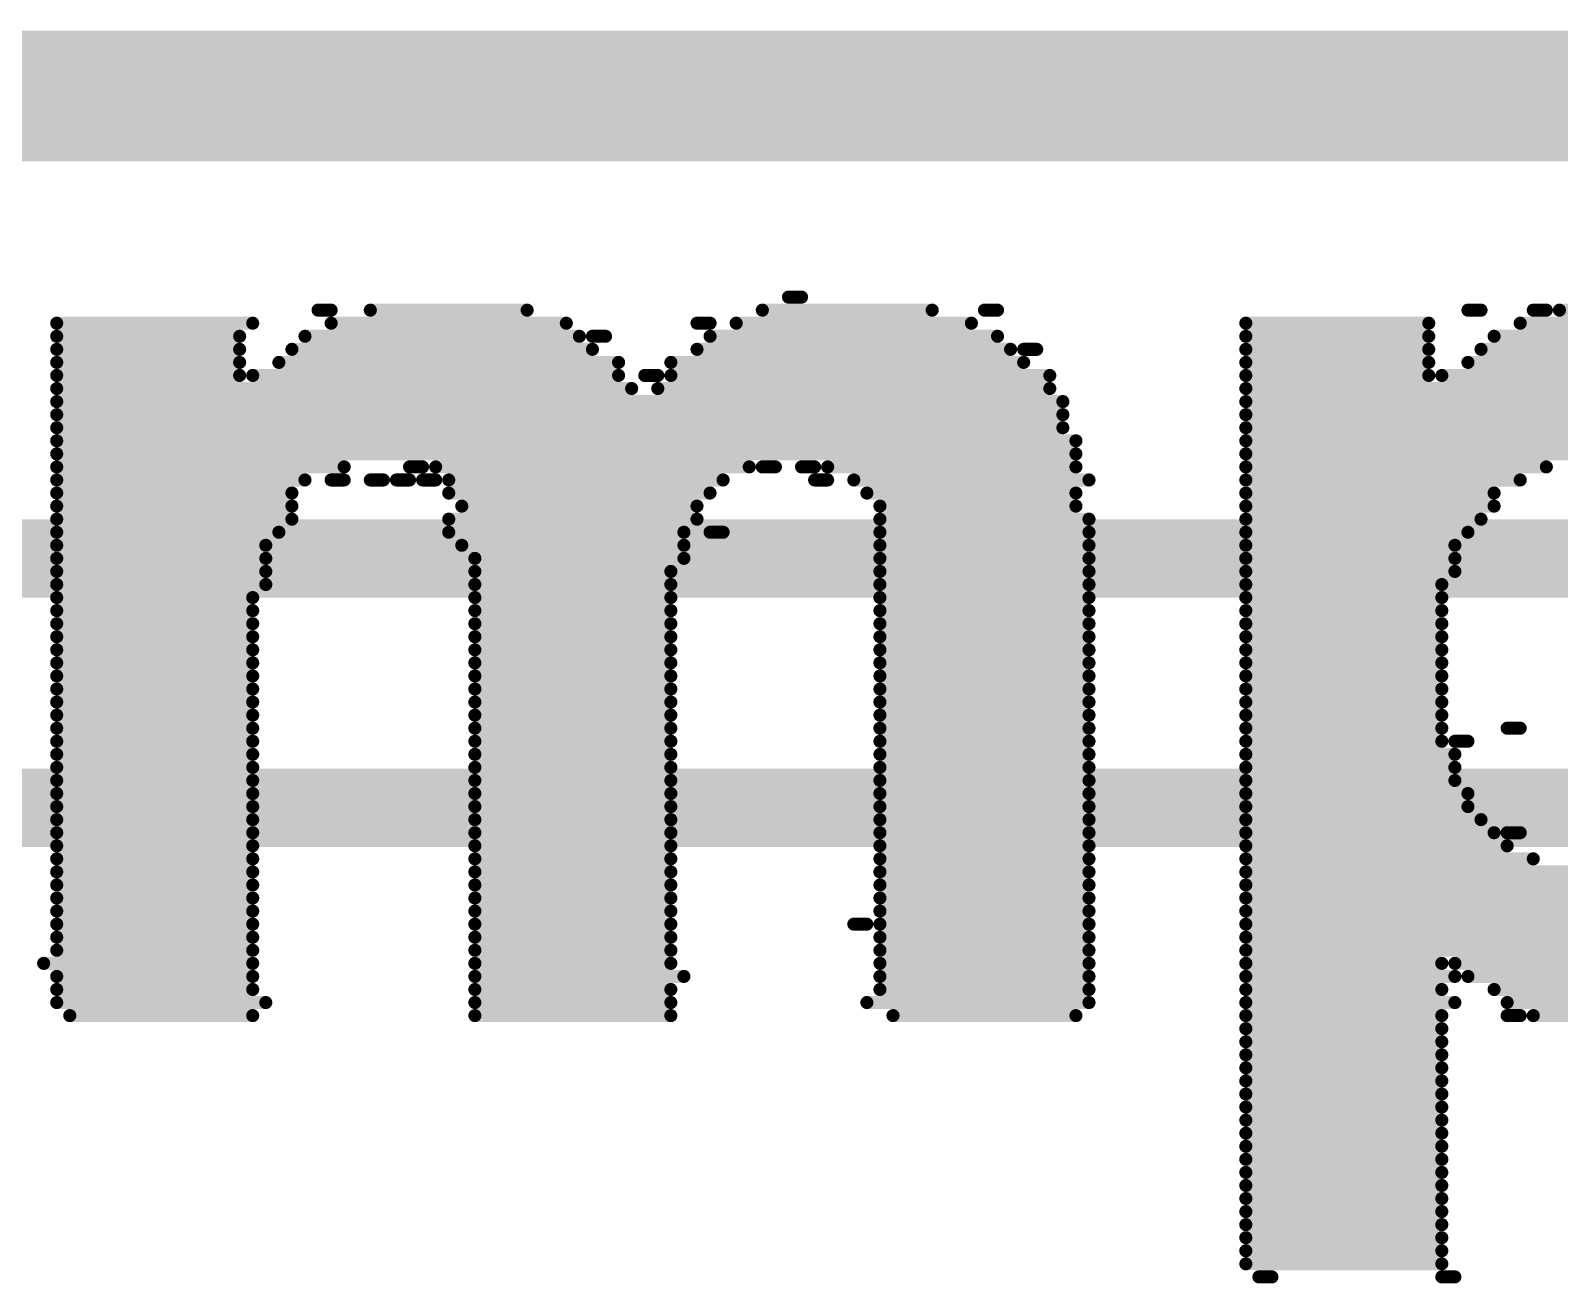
# Model space of a CAD drawing. Header units: millimetres. Extents: x -0.39 to 4.37, y -0.38 to 3.54.
# Drawn here: x 2.123 to 2.24, y 2.4615 to 2.5574 of the extents above; entities that cross this region are included whole.
import ezdxf

# ---------------------------------------------------------------- set-up
doc = ezdxf.new("R2010")
doc.units = ezdxf.units.MM
doc.header["$MEASUREMENT"] = 0
doc.layers.add('BottomLayer', color=5, linetype='Continuous')
doc.layers.add('TopOverlay', color=2, linetype='Continuous')

msp = doc.modelspace()

# ---------------------------------------------------------------- linework, layer by layer
at = {"layer": 'BottomLayer'}
for points, const_width in [([(1.8574, 2.5524), (2.467, 2.5524)], 0.01), ([(1.821, 2.517), (2.468, 2.517)], 0.006), ([(1.82066, 2.49791), (2.468, 2.49791)], 0.006)]:
    msp.add_lwpolyline(points, dxfattribs=dict(at, const_width=const_width))
at = {"layer": 'TopOverlay', "const_width": 0.001}
for points in [[(2.181, 2.537), (2.182, 2.537)], [(2.125, 2.535), (2.14, 2.535)], [(2.145, 2.536), (2.146, 2.536)], [(2.146, 2.535), (2.164, 2.535)], [(2.149, 2.536), (2.161, 2.536)], [(2.174, 2.535), (2.175, 2.535)], [(2.177, 2.535), (2.195, 2.535)], [(2.179, 2.536), (2.192, 2.536)], [(2.196, 2.536), (2.197, 2.536)], [(2.216, 2.535), (2.23, 2.535)], [(2.233, 2.536), (2.234, 2.536)], [(2.237, 2.535), (2.255, 2.535)], [(2.238, 2.536), (2.239, 2.536)], [(2.24, 2.536), (2.252, 2.536)], [(2.125, 2.534), (2.139, 2.534)], [(2.144, 2.534), (2.165, 2.534)], [(2.166, 2.534), (2.167, 2.534)], [(2.175, 2.534), (2.197, 2.534)], [(2.216, 2.534), (2.23, 2.534)], [(2.235, 2.534), (2.257, 2.534)], [(2.125, 2.533), (2.139, 2.533)], [(2.143, 2.533), (2.166, 2.533)], [(2.174, 2.533), (2.198, 2.533)], [(2.199, 2.533), (2.2, 2.533)], [(2.216, 2.533), (2.23, 2.533)], [(2.234, 2.533), (2.258, 2.533)], [(2.125, 2.532), (2.139, 2.532)], [(2.142, 2.532), (2.168, 2.532)], [(2.172, 2.532), (2.199, 2.532)], [(2.216, 2.532), (2.23, 2.532)], [(2.233, 2.532), (2.259, 2.532)], [(2.125, 2.531), (2.139, 2.531)], [(2.14, 2.531), (2.168, 2.531)], [(2.17, 2.531), (2.171, 2.531)], [(2.172, 2.531), (2.201, 2.531)], [(2.216, 2.531), (2.23, 2.531)], [(2.231, 2.531), (2.26, 2.531)], [(2.125, 2.53), (2.169, 2.53)], [(2.171, 2.53), (2.201, 2.53)], [(2.216, 2.53), (2.261, 2.53)], [(2.125, 2.529), (2.202, 2.529)], [(2.125, 2.528), (2.202, 2.528)], [(2.216, 2.529), (2.262, 2.529)], [(2.216, 2.528), (2.263, 2.528)], [(2.125, 2.527), (2.202, 2.527)], [(2.216, 2.527), (2.264, 2.527)], [(2.125, 2.526), (2.203, 2.526)], [(2.216, 2.526), (2.264, 2.526)], [(2.125, 2.525), (2.203, 2.525)], [(2.216, 2.525), (2.265, 2.525)], [(2.125, 2.524), (2.147, 2.524)], [(2.152, 2.524), (2.153, 2.524)], [(2.154, 2.524), (2.178, 2.524)], [(2.179, 2.524), (2.18, 2.524)], [(2.182, 2.524), (2.183, 2.524)], [(2.184, 2.524), (2.203, 2.524)], [(2.216, 2.524), (2.239, 2.524)], [(2.125, 2.523), (2.144, 2.523)], [(2.146, 2.523), (2.147, 2.523)], [(2.149, 2.523), (2.15, 2.523)], [(2.151, 2.523), (2.152, 2.523)], [(2.153, 2.523), (2.154, 2.523)], [(2.155, 2.523), (2.176, 2.523)], [(2.183, 2.523), (2.184, 2.523)], [(2.186, 2.523), (2.204, 2.523)], [(2.216, 2.523), (2.237, 2.523)], [(2.125, 2.522), (2.143, 2.522)], [(2.125, 2.521), (2.143, 2.521)], [(2.155, 2.522), (2.175, 2.522)], [(2.156, 2.521), (2.174, 2.521)], [(2.187, 2.522), (2.203, 2.522)], [(2.188, 2.521), (2.203, 2.521)], [(2.216, 2.522), (2.235, 2.522)], [(2.216, 2.521), (2.235, 2.521)], [(2.125, 2.52), (2.143, 2.52)], [(2.155, 2.52), (2.174, 2.52)], [(2.188, 2.52), (2.204, 2.52)], [(2.216, 2.52), (2.234, 2.52)], [(2.125, 2.519), (2.142, 2.519)], [(2.155, 2.519), (2.173, 2.519)], [(2.175, 2.519), (2.176, 2.519)], [(2.188, 2.519), (2.204, 2.519)], [(2.216, 2.519), (2.233, 2.519)], [(2.125, 2.518), (2.141, 2.518)], [(2.156, 2.518), (2.173, 2.518)], [(2.188, 2.518), (2.204, 2.518)], [(2.216, 2.518), (2.232, 2.518)], [(2.125, 2.517), (2.141, 2.517)], [(2.157, 2.517), (2.173, 2.517)], [(2.188, 2.517), (2.204, 2.517)], [(2.216, 2.517), (2.232, 2.517)], [(2.125, 2.516), (2.141, 2.516)], [(2.125, 2.515), (2.141, 2.515)], [(2.157, 2.516), (2.172, 2.516)], [(2.157, 2.515), (2.172, 2.515)], [(2.188, 2.516), (2.204, 2.516)], [(2.188, 2.515), (2.204, 2.515)], [(2.216, 2.516), (2.232, 2.516)], [(2.216, 2.515), (2.231, 2.515)], [(2.125, 2.514), (2.14, 2.514)], [(2.157, 2.514), (2.172, 2.514)], [(2.188, 2.514), (2.204, 2.514)], [(2.216, 2.514), (2.231, 2.514)], [(2.125, 2.513), (2.14, 2.513)], [(2.157, 2.513), (2.172, 2.513)], [(2.188, 2.513), (2.204, 2.513)], [(2.216, 2.513), (2.231, 2.513)], [(2.125, 2.512), (2.14, 2.512)], [(2.157, 2.512), (2.172, 2.512)], [(2.188, 2.512), (2.204, 2.512)], [(2.216, 2.512), (2.231, 2.512)], [(2.125, 2.511), (2.14, 2.511)], [(2.157, 2.511), (2.172, 2.511)], [(2.188, 2.511), (2.204, 2.511)], [(2.216, 2.511), (2.231, 2.511)], [(2.125, 2.51), (2.14, 2.51)], [(2.157, 2.51), (2.172, 2.51)], [(2.188, 2.51), (2.204, 2.51)], [(2.216, 2.51), (2.231, 2.51)], [(2.125, 2.509), (2.14, 2.509)], [(2.125, 2.508), (2.14, 2.508)], [(2.157, 2.509), (2.172, 2.509)], [(2.157, 2.508), (2.172, 2.508)], [(2.188, 2.509), (2.204, 2.509)], [(2.188, 2.508), (2.204, 2.508)], [(2.216, 2.509), (2.231, 2.509)], [(2.216, 2.508), (2.231, 2.508)], [(2.125, 2.507), (2.14, 2.507)], [(2.157, 2.507), (2.172, 2.507)], [(2.188, 2.507), (2.204, 2.507)], [(2.216, 2.507), (2.231, 2.507)], [(2.125, 2.506), (2.14, 2.506)], [(2.157, 2.506), (2.172, 2.506)], [(2.188, 2.506), (2.204, 2.506)], [(2.216, 2.506), (2.231, 2.506)], [(2.125, 2.505), (2.14, 2.505)], [(2.157, 2.505), (2.172, 2.505)], [(2.188, 2.505), (2.204, 2.505)], [(2.216, 2.505), (2.231, 2.505)], [(2.125, 2.504), (2.14, 2.504)], [(2.157, 2.504), (2.172, 2.504)], [(2.188, 2.504), (2.204, 2.504)], [(2.216, 2.504), (2.231, 2.504)], [(2.236, 2.504), (2.237, 2.504)], [(2.125, 2.503), (2.14, 2.503)], [(2.157, 2.503), (2.172, 2.503)], [(2.188, 2.503), (2.204, 2.503)], [(2.216, 2.503), (2.231, 2.503)], [(2.232, 2.503), (2.233, 2.503)], [(2.125, 2.502), (2.14, 2.502)], [(2.125, 2.501), (2.14, 2.501)], [(2.157, 2.502), (2.172, 2.502)], [(2.157, 2.501), (2.172, 2.501)], [(2.188, 2.502), (2.204, 2.502)], [(2.188, 2.501), (2.204, 2.501)], [(2.216, 2.502), (2.232, 2.502)], [(2.216, 2.501), (2.232, 2.501)], [(2.125, 2.5), (2.14, 2.5)], [(2.157, 2.5), (2.172, 2.5)], [(2.188, 2.5), (2.204, 2.5)], [(2.216, 2.5), (2.232, 2.5)], [(2.125, 2.499), (2.14, 2.499)], [(2.157, 2.499), (2.172, 2.499)], [(2.188, 2.499), (2.204, 2.499)], [(2.216, 2.499), (2.233, 2.499)], [(2.125, 2.498), (2.14, 2.498)], [(2.157, 2.498), (2.172, 2.498)], [(2.188, 2.498), (2.204, 2.498)], [(2.216, 2.498), (2.233, 2.498)], [(2.125, 2.497), (2.14, 2.497)], [(2.157, 2.497), (2.172, 2.497)], [(2.188, 2.497), (2.204, 2.497)], [(2.216, 2.497), (2.234, 2.497)], [(2.125, 2.496), (2.14, 2.496)], [(2.157, 2.496), (2.172, 2.496)], [(2.188, 2.496), (2.204, 2.496)], [(2.216, 2.496), (2.235, 2.496)], [(2.236, 2.496), (2.237, 2.496)], [(2.125, 2.495), (2.14, 2.495)], [(2.125, 2.494), (2.14, 2.494)], [(2.157, 2.495), (2.172, 2.495)], [(2.157, 2.494), (2.172, 2.494)], [(2.188, 2.495), (2.204, 2.495)], [(2.188, 2.494), (2.204, 2.494)], [(2.216, 2.495), (2.236, 2.495)], [(2.216, 2.494), (2.238, 2.494)], [(2.125, 2.493), (2.14, 2.493)], [(2.157, 2.493), (2.172, 2.493)], [(2.188, 2.493), (2.204, 2.493)], [(2.216, 2.493), (2.265, 2.493)], [(2.125, 2.492), (2.14, 2.492)], [(2.157, 2.492), (2.172, 2.492)], [(2.188, 2.492), (2.204, 2.492)], [(2.216, 2.492), (2.264, 2.492)], [(2.125, 2.491), (2.14, 2.491)], [(2.157, 2.491), (2.172, 2.491)], [(2.188, 2.491), (2.204, 2.491)], [(2.216, 2.491), (2.264, 2.491)], [(2.125, 2.49), (2.14, 2.49)], [(2.157, 2.49), (2.172, 2.49)], [(2.188, 2.49), (2.204, 2.49)], [(2.216, 2.49), (2.263, 2.49)], [(2.125, 2.489), (2.14, 2.489)], [(2.157, 2.489), (2.172, 2.489)], [(2.186, 2.489), (2.187, 2.489)], [(2.188, 2.489), (2.204, 2.489)], [(2.216, 2.489), (2.263, 2.489)], [(2.125, 2.488), (2.14, 2.488)], [(2.125, 2.487), (2.14, 2.487)], [(2.157, 2.488), (2.172, 2.488)], [(2.157, 2.487), (2.172, 2.487)], [(2.188, 2.488), (2.204, 2.488)], [(2.188, 2.487), (2.204, 2.487)], [(2.216, 2.488), (2.262, 2.488)], [(2.216, 2.487), (2.26, 2.487)], [(2.124, 2.486), (2.14, 2.486)], [(2.157, 2.486), (2.172, 2.486)], [(2.188, 2.486), (2.204, 2.486)], [(2.216, 2.486), (2.231, 2.486)], [(2.232, 2.486), (2.261, 2.486)], [(2.125, 2.485), (2.14, 2.485)], [(2.157, 2.485), (2.173, 2.485)], [(2.188, 2.485), (2.204, 2.485)], [(2.216, 2.485), (2.232, 2.485)], [(2.233, 2.485), (2.258, 2.485)], [(2.125, 2.484), (2.14, 2.484)], [(2.157, 2.484), (2.172, 2.484)], [(2.188, 2.484), (2.204, 2.484)], [(2.216, 2.484), (2.231, 2.484)], [(2.235, 2.484), (2.259, 2.484)], [(2.125, 2.483), (2.141, 2.483)], [(2.157, 2.483), (2.172, 2.483)], [(2.187, 2.483), (2.204, 2.483)], [(2.216, 2.483), (2.232, 2.483)], [(2.236, 2.483), (2.255, 2.483)], [(2.126, 2.482), (2.14, 2.482)], [(2.157, 2.482), (2.172, 2.482)], [(2.189, 2.482), (2.203, 2.482)], [(2.216, 2.482), (2.231, 2.482)], [(2.236, 2.482), (2.237, 2.482)], [(2.238, 2.482), (2.254, 2.482)], [(2.216, 2.481), (2.231, 2.481)], [(2.216, 2.48), (2.231, 2.48)], [(2.216, 2.479), (2.231, 2.479)], [(2.216, 2.478), (2.231, 2.478)], [(2.216, 2.477), (2.231, 2.477)], [(2.216, 2.476), (2.231, 2.476)], [(2.216, 2.475), (2.231, 2.475)], [(2.216, 2.474), (2.231, 2.474)], [(2.216, 2.473), (2.231, 2.473)], [(2.216, 2.472), (2.231, 2.472)], [(2.216, 2.471), (2.231, 2.471)], [(2.216, 2.47), (2.231, 2.47)], [(2.216, 2.469), (2.231, 2.469)], [(2.216, 2.468), (2.231, 2.468)], [(2.216, 2.467), (2.231, 2.467)], [(2.216, 2.466), (2.231, 2.466)], [(2.216, 2.465), (2.231, 2.465)], [(2.216, 2.464), (2.231, 2.464)], [(2.216, 2.463), (2.231, 2.463)], [(2.217, 2.462), (2.218, 2.462)], [(2.231, 2.462), (2.232, 2.462)]]:
    msp.add_lwpolyline(points, dxfattribs=at)
at = {"layer": 'TopOverlay', "const_width": 0.0005}
for points in [[(2.18075, 2.537, 1), (2.18125, 2.537, 1)], [(2.18175, 2.537, 1), (2.18225, 2.537, 1)], [(2.12475, 2.535, 1), (2.12525, 2.535, 1)], [(2.13975, 2.535, 1), (2.14025, 2.535, 1)], [(2.14475, 2.536, 1), (2.14525, 2.536, 1)], [(2.14575, 2.536, 1), (2.14625, 2.536, 1)], [(2.14575, 2.535, 1), (2.14625, 2.535, 1)], [(2.14875, 2.536, 1), (2.14925, 2.536, 1)], [(2.16075, 2.536, 1), (2.16125, 2.536, 1)], [(2.16375, 2.535, 1), (2.16425, 2.535, 1)], [(2.17375, 2.535, 1), (2.17425, 2.535, 1)], [(2.17475, 2.535, 1), (2.17525, 2.535, 1)], [(2.17675, 2.535, 1), (2.17725, 2.535, 1)], [(2.17875, 2.536, 1), (2.17925, 2.536, 1)], [(2.19175, 2.536, 1), (2.19225, 2.536, 1)], [(2.19475, 2.535, 1), (2.19525, 2.535, 1)], [(2.19575, 2.536, 1), (2.19625, 2.536, 1)], [(2.19675, 2.536, 1), (2.19725, 2.536, 1)], [(2.21575, 2.535, 1), (2.21625, 2.535, 1)], [(2.22975, 2.535, 1), (2.23025, 2.535, 1)], [(2.23275, 2.536, 1), (2.23325, 2.536, 1)], [(2.23375, 2.536, 1), (2.23425, 2.536, 1)], [(2.23675, 2.535, 1), (2.23725, 2.535, 1)], [(2.23775, 2.536, 1), (2.23825, 2.536, 1)], [(2.23875, 2.536, 1), (2.23925, 2.536, 1)], [(2.23975, 2.536, 1), (2.24025, 2.536, 1)], [(2.12475, 2.534, 1), (2.12525, 2.534, 1)], [(2.13875, 2.534, 1), (2.13925, 2.534, 1)], [(2.14375, 2.534, 1), (2.14425, 2.534, 1)], [(2.16475, 2.534, 1), (2.16525, 2.534, 1)], [(2.16575, 2.534, 1), (2.16625, 2.534, 1)], [(2.16675, 2.534, 1), (2.16725, 2.534, 1)], [(2.17475, 2.534, 1), (2.17525, 2.534, 1)], [(2.19675, 2.534, 1), (2.19725, 2.534, 1)], [(2.21575, 2.534, 1), (2.21625, 2.534, 1)], [(2.22975, 2.534, 1), (2.23025, 2.534, 1)], [(2.23475, 2.534, 1), (2.23525, 2.534, 1)], [(2.12475, 2.533, 1), (2.12525, 2.533, 1)], [(2.13875, 2.533, 1), (2.13925, 2.533, 1)], [(2.14275, 2.533, 1), (2.14325, 2.533, 1)], [(2.16575, 2.533, 1), (2.16625, 2.533, 1)], [(2.17375, 2.533, 1), (2.17425, 2.533, 1)], [(2.19775, 2.533, 1), (2.19825, 2.533, 1)], [(2.19875, 2.533, 1), (2.19925, 2.533, 1)], [(2.19975, 2.533, 1), (2.20025, 2.533, 1)], [(2.21575, 2.533, 1), (2.21625, 2.533, 1)], [(2.22975, 2.533, 1), (2.23025, 2.533, 1)], [(2.23375, 2.533, 1), (2.23425, 2.533, 1)], [(2.12475, 2.532, 1), (2.12525, 2.532, 1)], [(2.13875, 2.532, 1), (2.13925, 2.532, 1)], [(2.14175, 2.532, 1), (2.14225, 2.532, 1)], [(2.16775, 2.532, 1), (2.16825, 2.532, 1)], [(2.17175, 2.532, 1), (2.17225, 2.532, 1)], [(2.19875, 2.532, 1), (2.19925, 2.532, 1)], [(2.21575, 2.532, 1), (2.21625, 2.532, 1)], [(2.22975, 2.532, 1), (2.23025, 2.532, 1)], [(2.23275, 2.532, 1), (2.23325, 2.532, 1)], [(2.12475, 2.531, 1), (2.12525, 2.531, 1)], [(2.13875, 2.531, 1), (2.13925, 2.531, 1)], [(2.13975, 2.531, 1), (2.14025, 2.531, 1)], [(2.16775, 2.531, 1), (2.16825, 2.531, 1)], [(2.16975, 2.531, 1), (2.17025, 2.531, 1)], [(2.17075, 2.531, 1), (2.17125, 2.531, 1)], [(2.17175, 2.531, 1), (2.17225, 2.531, 1)], [(2.20075, 2.531, 1), (2.20125, 2.531, 1)], [(2.21575, 2.531, 1), (2.21625, 2.531, 1)], [(2.22975, 2.531, 1), (2.23025, 2.531, 1)], [(2.23075, 2.531, 1), (2.23125, 2.531, 1)], [(2.12475, 2.53, 1), (2.12525, 2.53, 1)], [(2.16875, 2.53, 1), (2.16925, 2.53, 1)], [(2.17075, 2.53, 1), (2.17125, 2.53, 1)], [(2.20075, 2.53, 1), (2.20125, 2.53, 1)], [(2.21575, 2.53, 1), (2.21625, 2.53, 1)], [(2.12475, 2.529, 1), (2.12525, 2.529, 1)], [(2.12475, 2.528, 1), (2.12525, 2.528, 1)], [(2.20175, 2.529, 1), (2.20225, 2.529, 1)], [(2.20175, 2.528, 1), (2.20225, 2.528, 1)], [(2.21575, 2.529, 1), (2.21625, 2.529, 1)], [(2.21575, 2.528, 1), (2.21625, 2.528, 1)], [(2.12475, 2.527, 1), (2.12525, 2.527, 1)], [(2.20175, 2.527, 1), (2.20225, 2.527, 1)], [(2.21575, 2.527, 1), (2.21625, 2.527, 1)], [(2.12475, 2.526, 1), (2.12525, 2.526, 1)], [(2.20275, 2.526, 1), (2.20325, 2.526, 1)], [(2.21575, 2.526, 1), (2.21625, 2.526, 1)], [(2.12475, 2.525, 1), (2.12525, 2.525, 1)], [(2.20275, 2.525, 1), (2.20325, 2.525, 1)], [(2.21575, 2.525, 1), (2.21625, 2.525, 1)], [(2.12475, 2.524, 1), (2.12525, 2.524, 1)], [(2.14675, 2.524, 1), (2.14725, 2.524, 1)], [(2.15175, 2.524, 1), (2.15225, 2.524, 1)], [(2.15275, 2.524, 1), (2.15325, 2.524, 1)], [(2.15375, 2.524, 1), (2.15425, 2.524, 1)], [(2.17775, 2.524, 1), (2.17825, 2.524, 1)], [(2.17875, 2.524, 1), (2.17925, 2.524, 1)], [(2.17975, 2.524, 1), (2.18025, 2.524, 1)], [(2.18175, 2.524, 1), (2.18225, 2.524, 1)], [(2.18275, 2.524, 1), (2.18325, 2.524, 1)], [(2.18375, 2.524, 1), (2.18425, 2.524, 1)], [(2.20275, 2.524, 1), (2.20325, 2.524, 1)], [(2.21575, 2.524, 1), (2.21625, 2.524, 1)], [(2.23875, 2.524, 1), (2.23925, 2.524, 1)], [(2.12475, 2.523, 1), (2.12525, 2.523, 1)], [(2.14375, 2.523, 1), (2.14425, 2.523, 1)], [(2.14575, 2.523, 1), (2.14625, 2.523, 1)], [(2.14675, 2.523, 1), (2.14725, 2.523, 1)], [(2.14875, 2.523, 1), (2.14925, 2.523, 1)], [(2.14975, 2.523, 1), (2.15025, 2.523, 1)], [(2.15075, 2.523, 1), (2.15125, 2.523, 1)], [(2.15175, 2.523, 1), (2.15225, 2.523, 1)], [(2.15275, 2.523, 1), (2.15325, 2.523, 1)], [(2.15375, 2.523, 1), (2.15425, 2.523, 1)], [(2.15475, 2.523, 1), (2.15525, 2.523, 1)], [(2.17575, 2.523, 1), (2.17625, 2.523, 1)], [(2.18275, 2.523, 1), (2.18325, 2.523, 1)], [(2.18375, 2.523, 1), (2.18425, 2.523, 1)], [(2.18575, 2.523, 1), (2.18625, 2.523, 1)], [(2.20375, 2.523, 1), (2.20425, 2.523, 1)], [(2.21575, 2.523, 1), (2.21625, 2.523, 1)], [(2.23675, 2.523, 1), (2.23725, 2.523, 1)], [(2.12475, 2.522, 1), (2.12525, 2.522, 1)], [(2.12475, 2.521, 1), (2.12525, 2.521, 1)], [(2.14275, 2.522, 1), (2.14325, 2.522, 1)], [(2.14275, 2.521, 1), (2.14325, 2.521, 1)], [(2.15475, 2.522, 1), (2.15525, 2.522, 1)], [(2.15575, 2.521, 1), (2.15625, 2.521, 1)], [(2.17375, 2.521, 1), (2.17425, 2.521, 1)], [(2.17475, 2.522, 1), (2.17525, 2.522, 1)], [(2.18675, 2.522, 1), (2.18725, 2.522, 1)], [(2.18775, 2.521, 1), (2.18825, 2.521, 1)], [(2.20275, 2.522, 1), (2.20325, 2.522, 1)], [(2.20275, 2.521, 1), (2.20325, 2.521, 1)], [(2.21575, 2.522, 1), (2.21625, 2.522, 1)], [(2.21575, 2.521, 1), (2.21625, 2.521, 1)], [(2.23475, 2.522, 1), (2.23525, 2.522, 1)], [(2.23475, 2.521, 1), (2.23525, 2.521, 1)], [(2.12475, 2.52, 1), (2.12525, 2.52, 1)], [(2.14275, 2.52, 1), (2.14325, 2.52, 1)], [(2.15475, 2.52, 1), (2.15525, 2.52, 1)], [(2.17375, 2.52, 1), (2.17425, 2.52, 1)], [(2.18775, 2.52, 1), (2.18825, 2.52, 1)], [(2.20375, 2.52, 1), (2.20425, 2.52, 1)], [(2.21575, 2.52, 1), (2.21625, 2.52, 1)], [(2.23375, 2.52, 1), (2.23425, 2.52, 1)], [(2.12475, 2.519, 1), (2.12525, 2.519, 1)], [(2.14175, 2.519, 1), (2.14225, 2.519, 1)], [(2.15475, 2.519, 1), (2.15525, 2.519, 1)], [(2.17275, 2.519, 1), (2.17325, 2.519, 1)], [(2.17475, 2.519, 1), (2.17525, 2.519, 1)], [(2.17575, 2.519, 1), (2.17625, 2.519, 1)], [(2.18775, 2.519, 1), (2.18825, 2.519, 1)], [(2.20375, 2.519, 1), (2.20425, 2.519, 1)], [(2.21575, 2.519, 1), (2.21625, 2.519, 1)], [(2.23275, 2.519, 1), (2.23325, 2.519, 1)], [(2.12475, 2.518, 1), (2.12525, 2.518, 1)], [(2.14075, 2.518, 1), (2.14125, 2.518, 1)], [(2.15575, 2.518, 1), (2.15625, 2.518, 1)], [(2.17275, 2.518, 1), (2.17325, 2.518, 1)], [(2.18775, 2.518, 1), (2.18825, 2.518, 1)], [(2.20375, 2.518, 1), (2.20425, 2.518, 1)], [(2.21575, 2.518, 1), (2.21625, 2.518, 1)], [(2.23175, 2.518, 1), (2.23225, 2.518, 1)], [(2.12475, 2.517, 1), (2.12525, 2.517, 1)], [(2.14075, 2.517, 1), (2.14125, 2.517, 1)], [(2.15675, 2.517, 1), (2.15725, 2.517, 1)], [(2.17275, 2.517, 1), (2.17325, 2.517, 1)], [(2.18775, 2.517, 1), (2.18825, 2.517, 1)], [(2.20375, 2.517, 1), (2.20425, 2.517, 1)], [(2.21575, 2.517, 1), (2.21625, 2.517, 1)], [(2.23175, 2.517, 1), (2.23225, 2.517, 1)], [(2.12475, 2.516, 1), (2.12525, 2.516, 1)], [(2.12475, 2.515, 1), (2.12525, 2.515, 1)], [(2.14075, 2.516, 1), (2.14125, 2.516, 1)], [(2.14075, 2.515, 1), (2.14125, 2.515, 1)], [(2.15675, 2.516, 1), (2.15725, 2.516, 1)], [(2.15675, 2.515, 1), (2.15725, 2.515, 1)], [(2.17175, 2.516, 1), (2.17225, 2.516, 1)], [(2.17175, 2.515, 1), (2.17225, 2.515, 1)], [(2.18775, 2.516, 1), (2.18825, 2.516, 1)], [(2.18775, 2.515, 1), (2.18825, 2.515, 1)], [(2.20375, 2.516, 1), (2.20425, 2.516, 1)], [(2.20375, 2.515, 1), (2.20425, 2.515, 1)], [(2.21575, 2.516, 1), (2.21625, 2.516, 1)], [(2.21575, 2.515, 1), (2.21625, 2.515, 1)], [(2.23075, 2.515, 1), (2.23125, 2.515, 1)], [(2.23175, 2.516, 1), (2.23225, 2.516, 1)], [(2.12475, 2.514, 1), (2.12525, 2.514, 1)], [(2.13975, 2.514, 1), (2.14025, 2.514, 1)], [(2.15675, 2.514, 1), (2.15725, 2.514, 1)], [(2.17175, 2.514, 1), (2.17225, 2.514, 1)], [(2.18775, 2.514, 1), (2.18825, 2.514, 1)], [(2.20375, 2.514, 1), (2.20425, 2.514, 1)], [(2.21575, 2.514, 1), (2.21625, 2.514, 1)], [(2.23075, 2.514, 1), (2.23125, 2.514, 1)], [(2.12475, 2.513, 1), (2.12525, 2.513, 1)], [(2.13975, 2.513, 1), (2.14025, 2.513, 1)], [(2.15675, 2.513, 1), (2.15725, 2.513, 1)], [(2.17175, 2.513, 1), (2.17225, 2.513, 1)], [(2.18775, 2.513, 1), (2.18825, 2.513, 1)], [(2.20375, 2.513, 1), (2.20425, 2.513, 1)], [(2.21575, 2.513, 1), (2.21625, 2.513, 1)], [(2.23075, 2.513, 1), (2.23125, 2.513, 1)], [(2.12475, 2.512, 1), (2.12525, 2.512, 1)], [(2.13975, 2.512, 1), (2.14025, 2.512, 1)], [(2.15675, 2.512, 1), (2.15725, 2.512, 1)], [(2.17175, 2.512, 1), (2.17225, 2.512, 1)], [(2.18775, 2.512, 1), (2.18825, 2.512, 1)], [(2.20375, 2.512, 1), (2.20425, 2.512, 1)], [(2.21575, 2.512, 1), (2.21625, 2.512, 1)], [(2.23075, 2.512, 1), (2.23125, 2.512, 1)], [(2.12475, 2.511, 1), (2.12525, 2.511, 1)], [(2.13975, 2.511, 1), (2.14025, 2.511, 1)], [(2.15675, 2.511, 1), (2.15725, 2.511, 1)], [(2.17175, 2.511, 1), (2.17225, 2.511, 1)], [(2.18775, 2.511, 1), (2.18825, 2.511, 1)], [(2.20375, 2.511, 1), (2.20425, 2.511, 1)], [(2.21575, 2.511, 1), (2.21625, 2.511, 1)], [(2.23075, 2.511, 1), (2.23125, 2.511, 1)], [(2.12475, 2.51, 1), (2.12525, 2.51, 1)], [(2.13975, 2.51, 1), (2.14025, 2.51, 1)], [(2.15675, 2.51, 1), (2.15725, 2.51, 1)], [(2.17175, 2.51, 1), (2.17225, 2.51, 1)], [(2.18775, 2.51, 1), (2.18825, 2.51, 1)], [(2.20375, 2.51, 1), (2.20425, 2.51, 1)], [(2.21575, 2.51, 1), (2.21625, 2.51, 1)], [(2.23075, 2.51, 1), (2.23125, 2.51, 1)], [(2.12475, 2.509, 1), (2.12525, 2.509, 1)], [(2.12475, 2.508, 1), (2.12525, 2.508, 1)], [(2.13975, 2.509, 1), (2.14025, 2.509, 1)], [(2.13975, 2.508, 1), (2.14025, 2.508, 1)], [(2.15675, 2.509, 1), (2.15725, 2.509, 1)], [(2.15675, 2.508, 1), (2.15725, 2.508, 1)], [(2.17175, 2.509, 1), (2.17225, 2.509, 1)], [(2.17175, 2.508, 1), (2.17225, 2.508, 1)], [(2.18775, 2.509, 1), (2.18825, 2.509, 1)], [(2.18775, 2.508, 1), (2.18825, 2.508, 1)], [(2.20375, 2.509, 1), (2.20425, 2.509, 1)], [(2.20375, 2.508, 1), (2.20425, 2.508, 1)], [(2.21575, 2.509, 1), (2.21625, 2.509, 1)], [(2.21575, 2.508, 1), (2.21625, 2.508, 1)], [(2.23075, 2.509, 1), (2.23125, 2.509, 1)], [(2.23075, 2.508, 1), (2.23125, 2.508, 1)], [(2.12475, 2.507, 1), (2.12525, 2.507, 1)], [(2.13975, 2.507, 1), (2.14025, 2.507, 1)], [(2.15675, 2.507, 1), (2.15725, 2.507, 1)], [(2.17175, 2.507, 1), (2.17225, 2.507, 1)], [(2.18775, 2.507, 1), (2.18825, 2.507, 1)], [(2.20375, 2.507, 1), (2.20425, 2.507, 1)], [(2.21575, 2.507, 1), (2.21625, 2.507, 1)], [(2.23075, 2.507, 1), (2.23125, 2.507, 1)], [(2.12475, 2.506, 1), (2.12525, 2.506, 1)], [(2.13975, 2.506, 1), (2.14025, 2.506, 1)], [(2.15675, 2.506, 1), (2.15725, 2.506, 1)], [(2.17175, 2.506, 1), (2.17225, 2.506, 1)], [(2.18775, 2.506, 1), (2.18825, 2.506, 1)], [(2.20375, 2.506, 1), (2.20425, 2.506, 1)], [(2.21575, 2.506, 1), (2.21625, 2.506, 1)], [(2.23075, 2.506, 1), (2.23125, 2.506, 1)], [(2.12475, 2.505, 1), (2.12525, 2.505, 1)], [(2.13975, 2.505, 1), (2.14025, 2.505, 1)], [(2.15675, 2.505, 1), (2.15725, 2.505, 1)], [(2.17175, 2.505, 1), (2.17225, 2.505, 1)], [(2.18775, 2.505, 1), (2.18825, 2.505, 1)], [(2.20375, 2.505, 1), (2.20425, 2.505, 1)], [(2.21575, 2.505, 1), (2.21625, 2.505, 1)], [(2.23075, 2.505, 1), (2.23125, 2.505, 1)], [(2.12475, 2.504, 1), (2.12525, 2.504, 1)], [(2.13975, 2.504, 1), (2.14025, 2.504, 1)], [(2.15675, 2.504, 1), (2.15725, 2.504, 1)], [(2.17175, 2.504, 1), (2.17225, 2.504, 1)], [(2.18775, 2.504, 1), (2.18825, 2.504, 1)], [(2.20375, 2.504, 1), (2.20425, 2.504, 1)], [(2.21575, 2.504, 1), (2.21625, 2.504, 1)], [(2.23075, 2.504, 1), (2.23125, 2.504, 1)], [(2.23575, 2.504, 1), (2.23625, 2.504, 1)], [(2.23675, 2.504, 1), (2.23725, 2.504, 1)], [(2.12475, 2.503, 1), (2.12525, 2.503, 1)], [(2.13975, 2.503, 1), (2.14025, 2.503, 1)], [(2.15675, 2.503, 1), (2.15725, 2.503, 1)], [(2.17175, 2.503, 1), (2.17225, 2.503, 1)], [(2.18775, 2.503, 1), (2.18825, 2.503, 1)], [(2.20375, 2.503, 1), (2.20425, 2.503, 1)], [(2.21575, 2.503, 1), (2.21625, 2.503, 1)], [(2.23075, 2.503, 1), (2.23125, 2.503, 1)], [(2.23175, 2.503, 1), (2.23225, 2.503, 1)], [(2.23275, 2.503, 1), (2.23325, 2.503, 1)], [(2.12475, 2.502, 1), (2.12525, 2.502, 1)], [(2.12475, 2.501, 1), (2.12525, 2.501, 1)], [(2.13975, 2.502, 1), (2.14025, 2.502, 1)], [(2.13975, 2.501, 1), (2.14025, 2.501, 1)], [(2.15675, 2.502, 1), (2.15725, 2.502, 1)], [(2.15675, 2.501, 1), (2.15725, 2.501, 1)], [(2.17175, 2.502, 1), (2.17225, 2.502, 1)], [(2.17175, 2.501, 1), (2.17225, 2.501, 1)], [(2.18775, 2.502, 1), (2.18825, 2.502, 1)], [(2.18775, 2.501, 1), (2.18825, 2.501, 1)], [(2.20375, 2.502, 1), (2.20425, 2.502, 1)], [(2.20375, 2.501, 1), (2.20425, 2.501, 1)], [(2.21575, 2.502, 1), (2.21625, 2.502, 1)], [(2.21575, 2.501, 1), (2.21625, 2.501, 1)], [(2.23175, 2.502, 1), (2.23225, 2.502, 1)], [(2.23175, 2.501, 1), (2.23225, 2.501, 1)], [(2.12475, 2.5, 1), (2.12525, 2.5, 1)], [(2.13975, 2.5, 1), (2.14025, 2.5, 1)], [(2.15675, 2.5, 1), (2.15725, 2.5, 1)], [(2.17175, 2.5, 1), (2.17225, 2.5, 1)], [(2.18775, 2.5, 1), (2.18825, 2.5, 1)], [(2.20375, 2.5, 1), (2.20425, 2.5, 1)], [(2.21575, 2.5, 1), (2.21625, 2.5, 1)], [(2.23175, 2.5, 1), (2.23225, 2.5, 1)], [(2.12475, 2.499, 1), (2.12525, 2.499, 1)], [(2.13975, 2.499, 1), (2.14025, 2.499, 1)], [(2.15675, 2.499, 1), (2.15725, 2.499, 1)], [(2.17175, 2.499, 1), (2.17225, 2.499, 1)], [(2.18775, 2.499, 1), (2.18825, 2.499, 1)], [(2.20375, 2.499, 1), (2.20425, 2.499, 1)], [(2.21575, 2.499, 1), (2.21625, 2.499, 1)], [(2.23275, 2.499, 1), (2.23325, 2.499, 1)], [(2.12475, 2.498, 1), (2.12525, 2.498, 1)], [(2.13975, 2.498, 1), (2.14025, 2.498, 1)], [(2.15675, 2.498, 1), (2.15725, 2.498, 1)], [(2.17175, 2.498, 1), (2.17225, 2.498, 1)], [(2.18775, 2.498, 1), (2.18825, 2.498, 1)], [(2.20375, 2.498, 1), (2.20425, 2.498, 1)], [(2.21575, 2.498, 1), (2.21625, 2.498, 1)], [(2.23275, 2.498, 1), (2.23325, 2.498, 1)], [(2.12475, 2.497, 1), (2.12525, 2.497, 1)], [(2.13975, 2.497, 1), (2.14025, 2.497, 1)], [(2.15675, 2.497, 1), (2.15725, 2.497, 1)], [(2.17175, 2.497, 1), (2.17225, 2.497, 1)], [(2.18775, 2.497, 1), (2.18825, 2.497, 1)], [(2.20375, 2.497, 1), (2.20425, 2.497, 1)], [(2.21575, 2.497, 1), (2.21625, 2.497, 1)], [(2.23375, 2.497, 1), (2.23425, 2.497, 1)], [(2.12475, 2.496, 1), (2.12525, 2.496, 1)], [(2.13975, 2.496, 1), (2.14025, 2.496, 1)], [(2.15675, 2.496, 1), (2.15725, 2.496, 1)], [(2.17175, 2.496, 1), (2.17225, 2.496, 1)], [(2.18775, 2.496, 1), (2.18825, 2.496, 1)], [(2.20375, 2.496, 1), (2.20425, 2.496, 1)], [(2.21575, 2.496, 1), (2.21625, 2.496, 1)], [(2.23475, 2.496, 1), (2.23525, 2.496, 1)], [(2.23575, 2.496, 1), (2.23625, 2.496, 1)], [(2.23675, 2.496, 1), (2.23725, 2.496, 1)], [(2.12475, 2.495, 1), (2.12525, 2.495, 1)], [(2.12475, 2.494, 1), (2.12525, 2.494, 1)], [(2.13975, 2.495, 1), (2.14025, 2.495, 1)], [(2.13975, 2.494, 1), (2.14025, 2.494, 1)], [(2.15675, 2.495, 1), (2.15725, 2.495, 1)], [(2.15675, 2.494, 1), (2.15725, 2.494, 1)], [(2.17175, 2.495, 1), (2.17225, 2.495, 1)], [(2.17175, 2.494, 1), (2.17225, 2.494, 1)], [(2.18775, 2.495, 1), (2.18825, 2.495, 1)], [(2.18775, 2.494, 1), (2.18825, 2.494, 1)], [(2.20375, 2.495, 1), (2.20425, 2.495, 1)], [(2.20375, 2.494, 1), (2.20425, 2.494, 1)], [(2.21575, 2.495, 1), (2.21625, 2.495, 1)], [(2.21575, 2.494, 1), (2.21625, 2.494, 1)], [(2.23575, 2.495, 1), (2.23625, 2.495, 1)], [(2.23775, 2.494, 1), (2.23825, 2.494, 1)], [(2.12475, 2.493, 1), (2.12525, 2.493, 1)], [(2.13975, 2.493, 1), (2.14025, 2.493, 1)], [(2.15675, 2.493, 1), (2.15725, 2.493, 1)], [(2.17175, 2.493, 1), (2.17225, 2.493, 1)], [(2.18775, 2.493, 1), (2.18825, 2.493, 1)], [(2.20375, 2.493, 1), (2.20425, 2.493, 1)], [(2.21575, 2.493, 1), (2.21625, 2.493, 1)], [(2.12475, 2.492, 1), (2.12525, 2.492, 1)], [(2.13975, 2.492, 1), (2.14025, 2.492, 1)], [(2.15675, 2.492, 1), (2.15725, 2.492, 1)], [(2.17175, 2.492, 1), (2.17225, 2.492, 1)], [(2.18775, 2.492, 1), (2.18825, 2.492, 1)], [(2.20375, 2.492, 1), (2.20425, 2.492, 1)], [(2.21575, 2.492, 1), (2.21625, 2.492, 1)], [(2.12475, 2.491, 1), (2.12525, 2.491, 1)], [(2.13975, 2.491, 1), (2.14025, 2.491, 1)], [(2.15675, 2.491, 1), (2.15725, 2.491, 1)], [(2.17175, 2.491, 1), (2.17225, 2.491, 1)], [(2.18775, 2.491, 1), (2.18825, 2.491, 1)], [(2.20375, 2.491, 1), (2.20425, 2.491, 1)], [(2.21575, 2.491, 1), (2.21625, 2.491, 1)], [(2.12475, 2.49, 1), (2.12525, 2.49, 1)], [(2.13975, 2.49, 1), (2.14025, 2.49, 1)], [(2.15675, 2.49, 1), (2.15725, 2.49, 1)], [(2.17175, 2.49, 1), (2.17225, 2.49, 1)], [(2.18775, 2.49, 1), (2.18825, 2.49, 1)], [(2.20375, 2.49, 1), (2.20425, 2.49, 1)], [(2.21575, 2.49, 1), (2.21625, 2.49, 1)], [(2.12475, 2.489, 1), (2.12525, 2.489, 1)], [(2.13975, 2.489, 1), (2.14025, 2.489, 1)], [(2.15675, 2.489, 1), (2.15725, 2.489, 1)], [(2.17175, 2.489, 1), (2.17225, 2.489, 1)], [(2.18575, 2.489, 1), (2.18625, 2.489, 1)], [(2.18675, 2.489, 1), (2.18725, 2.489, 1)], [(2.18775, 2.489, 1), (2.18825, 2.489, 1)], [(2.20375, 2.489, 1), (2.20425, 2.489, 1)], [(2.21575, 2.489, 1), (2.21625, 2.489, 1)], [(2.12475, 2.488, 1), (2.12525, 2.488, 1)], [(2.12475, 2.487, 1), (2.12525, 2.487, 1)], [(2.13975, 2.488, 1), (2.14025, 2.488, 1)], [(2.13975, 2.487, 1), (2.14025, 2.487, 1)], [(2.15675, 2.488, 1), (2.15725, 2.488, 1)], [(2.15675, 2.487, 1), (2.15725, 2.487, 1)], [(2.17175, 2.488, 1), (2.17225, 2.488, 1)], [(2.17175, 2.487, 1), (2.17225, 2.487, 1)], [(2.18775, 2.488, 1), (2.18825, 2.488, 1)], [(2.18775, 2.487, 1), (2.18825, 2.487, 1)], [(2.20375, 2.488, 1), (2.20425, 2.488, 1)], [(2.20375, 2.487, 1), (2.20425, 2.487, 1)], [(2.21575, 2.488, 1), (2.21625, 2.488, 1)], [(2.21575, 2.487, 1), (2.21625, 2.487, 1)], [(2.12375, 2.486, 1), (2.12425, 2.486, 1)], [(2.13975, 2.486, 1), (2.14025, 2.486, 1)], [(2.15675, 2.486, 1), (2.15725, 2.486, 1)], [(2.17175, 2.486, 1), (2.17225, 2.486, 1)], [(2.18775, 2.486, 1), (2.18825, 2.486, 1)], [(2.20375, 2.486, 1), (2.20425, 2.486, 1)], [(2.21575, 2.486, 1), (2.21625, 2.486, 1)], [(2.23075, 2.486, 1), (2.23125, 2.486, 1)], [(2.23175, 2.486, 1), (2.23225, 2.486, 1)], [(2.12475, 2.485, 1), (2.12525, 2.485, 1)], [(2.13975, 2.485, 1), (2.14025, 2.485, 1)], [(2.15675, 2.485, 1), (2.15725, 2.485, 1)], [(2.17275, 2.485, 1), (2.17325, 2.485, 1)], [(2.18775, 2.485, 1), (2.18825, 2.485, 1)], [(2.20375, 2.485, 1), (2.20425, 2.485, 1)], [(2.21575, 2.485, 1), (2.21625, 2.485, 1)], [(2.23175, 2.485, 1), (2.23225, 2.485, 1)], [(2.23275, 2.485, 1), (2.23325, 2.485, 1)], [(2.12475, 2.484, 1), (2.12525, 2.484, 1)], [(2.13975, 2.484, 1), (2.14025, 2.484, 1)], [(2.15675, 2.484, 1), (2.15725, 2.484, 1)], [(2.17175, 2.484, 1), (2.17225, 2.484, 1)], [(2.18775, 2.484, 1), (2.18825, 2.484, 1)], [(2.20375, 2.484, 1), (2.20425, 2.484, 1)], [(2.21575, 2.484, 1), (2.21625, 2.484, 1)], [(2.23075, 2.484, 1), (2.23125, 2.484, 1)], [(2.23475, 2.484, 1), (2.23525, 2.484, 1)], [(2.12475, 2.483, 1), (2.12525, 2.483, 1)], [(2.14075, 2.483, 1), (2.14125, 2.483, 1)], [(2.15675, 2.483, 1), (2.15725, 2.483, 1)], [(2.17175, 2.483, 1), (2.17225, 2.483, 1)], [(2.18675, 2.483, 1), (2.18725, 2.483, 1)], [(2.20375, 2.483, 1), (2.20425, 2.483, 1)], [(2.21575, 2.483, 1), (2.21625, 2.483, 1)], [(2.23175, 2.483, 1), (2.23225, 2.483, 1)], [(2.23575, 2.483, 1), (2.23625, 2.483, 1)], [(2.12575, 2.482, 1), (2.12625, 2.482, 1)], [(2.13975, 2.482, 1), (2.14025, 2.482, 1)], [(2.15675, 2.482, 1), (2.15725, 2.482, 1)], [(2.17175, 2.482, 1), (2.17225, 2.482, 1)], [(2.18875, 2.482, 1), (2.18925, 2.482, 1)], [(2.20275, 2.482, 1), (2.20325, 2.482, 1)], [(2.21575, 2.482, 1), (2.21625, 2.482, 1)], [(2.23075, 2.482, 1), (2.23125, 2.482, 1)], [(2.23575, 2.482, 1), (2.23625, 2.482, 1)], [(2.23675, 2.482, 1), (2.23725, 2.482, 1)], [(2.23775, 2.482, 1), (2.23825, 2.482, 1)], [(2.21575, 2.481, 1), (2.21625, 2.481, 1)], [(2.21575, 2.48, 1), (2.21625, 2.48, 1)], [(2.23075, 2.481, 1), (2.23125, 2.481, 1)], [(2.23075, 2.48, 1), (2.23125, 2.48, 1)], [(2.21575, 2.479, 1), (2.21625, 2.479, 1)], [(2.23075, 2.479, 1), (2.23125, 2.479, 1)], [(2.21575, 2.478, 1), (2.21625, 2.478, 1)], [(2.23075, 2.478, 1), (2.23125, 2.478, 1)], [(2.21575, 2.477, 1), (2.21625, 2.477, 1)], [(2.23075, 2.477, 1), (2.23125, 2.477, 1)], [(2.21575, 2.476, 1), (2.21625, 2.476, 1)], [(2.23075, 2.476, 1), (2.23125, 2.476, 1)], [(2.21575, 2.475, 1), (2.21625, 2.475, 1)], [(2.23075, 2.475, 1), (2.23125, 2.475, 1)], [(2.21575, 2.474, 1), (2.21625, 2.474, 1)], [(2.21575, 2.473, 1), (2.21625, 2.473, 1)], [(2.23075, 2.474, 1), (2.23125, 2.474, 1)], [(2.23075, 2.473, 1), (2.23125, 2.473, 1)], [(2.21575, 2.472, 1), (2.21625, 2.472, 1)], [(2.23075, 2.472, 1), (2.23125, 2.472, 1)], [(2.21575, 2.471, 1), (2.21625, 2.471, 1)], [(2.23075, 2.471, 1), (2.23125, 2.471, 1)], [(2.21575, 2.47, 1), (2.21625, 2.47, 1)], [(2.23075, 2.47, 1), (2.23125, 2.47, 1)], [(2.21575, 2.469, 1), (2.21625, 2.469, 1)], [(2.23075, 2.469, 1), (2.23125, 2.469, 1)], [(2.21575, 2.468, 1), (2.21625, 2.468, 1)], [(2.23075, 2.468, 1), (2.23125, 2.468, 1)], [(2.21575, 2.467, 1), (2.21625, 2.467, 1)], [(2.21575, 2.466, 1), (2.21625, 2.466, 1)], [(2.23075, 2.467, 1), (2.23125, 2.467, 1)], [(2.23075, 2.466, 1), (2.23125, 2.466, 1)], [(2.21575, 2.465, 1), (2.21625, 2.465, 1)], [(2.23075, 2.465, 1), (2.23125, 2.465, 1)], [(2.21575, 2.464, 1), (2.21625, 2.464, 1)], [(2.23075, 2.464, 1), (2.23125, 2.464, 1)], [(2.21575, 2.463, 1), (2.21625, 2.463, 1)], [(2.23075, 2.463, 1), (2.23125, 2.463, 1)], [(2.21675, 2.462, 1), (2.21725, 2.462, 1)], [(2.21775, 2.462, 1), (2.21825, 2.462, 1)], [(2.23075, 2.462, 1), (2.23125, 2.462, 1)], [(2.23175, 2.462, 1), (2.23225, 2.462, 1)]]:
    msp.add_lwpolyline(points, format="xyb", close=True, dxfattribs=at)

doc.saveas('drawing.dxf')
